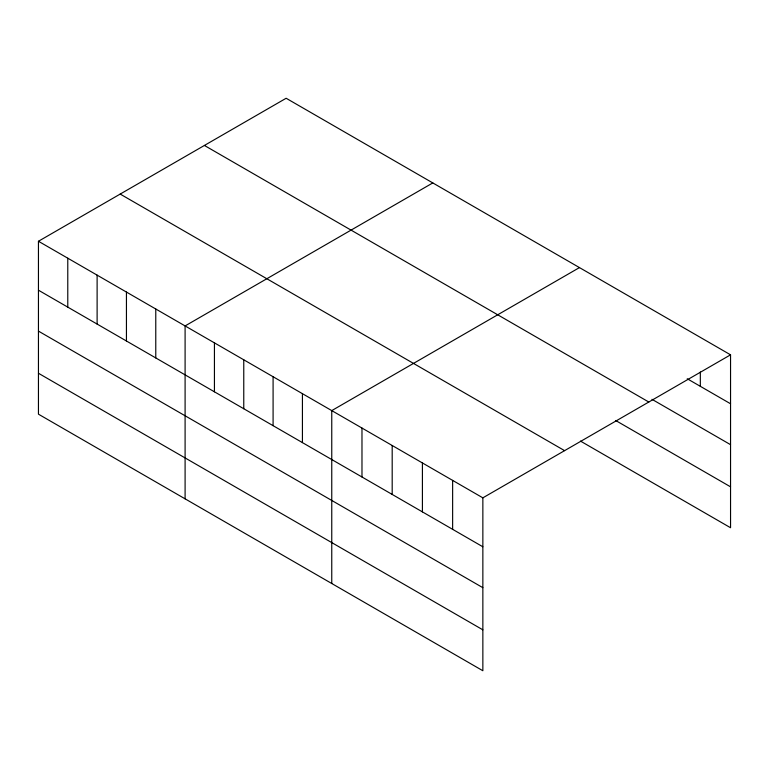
<?xml version="1.0" encoding="UTF-8"?>
<svg xmlns="http://www.w3.org/2000/svg" width="769" height="769" viewBox="0 0 769 769"><rect width="100%" height="100%" fill="white"/><g stroke="black" fill="none" stroke-linecap="round" stroke-linejoin="round"><path stroke-width="1.15" d="M38.45 241.264L482.855 497.841L482.855 670.741L38.45 414.174L38.45 241.264L286.145 98.259L730.55 354.826L730.55 527.736L580.46 441.079M432.803 182.926L185.098 325.931L185.098 498.841M579.451 267.593L331.756 410.608L331.756 583.508M482.855 497.841L730.55 354.826M687.236 378.761L730.55 403.763M651.977 399.313L730.55 444.674M204.41 145.447L648.805 402.024M615.719 420.528L730.55 486.825M120.195 194.076L564.59 450.644M38.45 290.201L482.855 546.778M38.45 331.112L482.855 587.679M38.45 373.263L482.855 629.83M700.328 371.994L700.328 386.317M452.633 480.394L452.633 529.332M422.412 462.948L422.412 511.885M392.19 445.501L392.19 494.438M361.978 428.054L361.978 476.991M302.428 393.67L302.428 442.608M273.091 376.733L273.091 425.67M243.763 359.805L243.763 408.743M214.436 342.868L214.436 391.806M155.771 309.003L155.771 357.941M126.443 292.066L126.443 341.003M97.115 275.129L97.115 324.066M67.778 258.201L67.778 307.139"/></g></svg>
